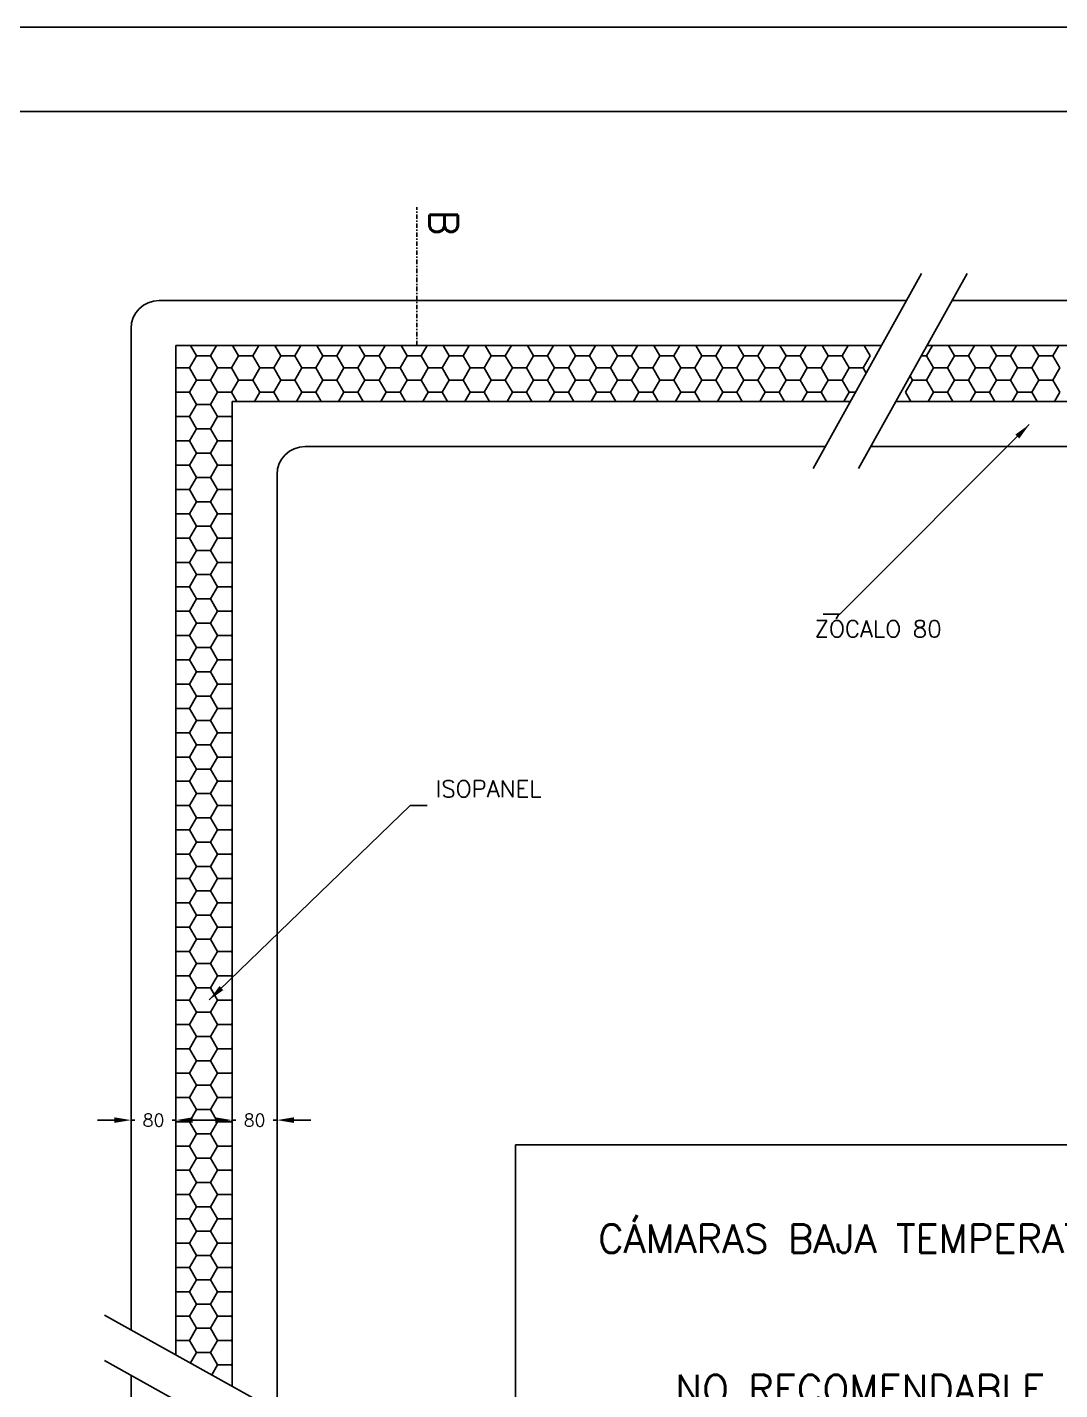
# Model space of a CAD drawing. Extents: x 20 to 15395, y -28849 to -19999.
# Drawn here: x 3970 to 5809, y -22426 to -19999 of the extents above; entities that cross this region are included whole.
import ezdxf

# ---------------------------------------------------------------- set-up
doc = ezdxf.new("R2010")
doc.units = 0
doc.header["$LTSCALE"] = 0.1
doc.header["$MEASUREMENT"] = 0
doc.header["$PDMODE"] = 33
doc.linetypes.add('CEN10', pattern=[160, 80, -40, 0, -40])
doc.layers.get('DEFPOINTS').update_dxf_attribs({"linetype": 'CONTINUOUS'})
for name, color, linetype in [('FI', 2, 'CONTINUOUS'), ('GR', 9, 'CONTINUOUS'), ('IS', 5, 'CONTINUOUS'), ('ISO', 151, 'CONTINUOUS'), ('MA', 15, 'CONTINUOUS'), ('MF', 8, 'CONTINUOUS'), ('TX', 13, 'CONTINUOUS')]:
    doc.layers.add(name, color=color, linetype=linetype)
doc.styles.add('ROMANS', font='romans')
doc.styles.get("Standard").update_dxf_attribs({"font": 'ITALIC'})
doc.dimstyles.new('RPM 1-15', dxfattribs={"dimscale": 15, "dimtxt": 1.5, "dimasz": 2, "dimexe": 0.0625, "dimexo": 0.38, "dimgap": 1, "dimtad": 0, "dimdec": 0, "dimtxsty": 'ROMANS', "dimcen": 2.5, "dimclrd": 256, "dimclre": 256, "dimclrt": 256, "dimazin": 0, "dimtfac": 1, "dimtdec": 0, "dimtmove": 0, "dimatfit": 1, "dimfxl": 1, "dimtolj": 1, "dimlwd": -1, "dimlwe": -1, "dimarcsym": 0})
doc.dimstyles.get("Standard").update_dxf_attribs({"dimtxt": 0.18, "dimasz": 0.18, "dimexe": 0.18, "dimexo": 0.0625, "dimgap": 0.09, "dimtad": 0, "dimtih": 1, "dimtoh": 1, "dimdec": 4, "dimzin": 0, "dimdsep": 46, "dimtxsty": 'Standard', "dimcen": 0.09, "dimadec": 0, "dimazin": 0, "dimtfac": 1, "dimtdec": 4, "dimtofl": 0, "dimtmove": 0, "dimatfit": 3, "dimfxl": 1, "dimtolj": 1, "dimtzin": 0, "dimarcsym": 0})

# ---------------------------------------------------------------- blocks, each defined once
blk = doc.blocks.new('*D442')
at = {"layer": 'DEFPOINTS', "color": 0, "transparency": 16777216}
for p in [(4414.8, -21945.5), (4334.8, -22040.3, 0), (4414.8, -22040.3, 0)]:
    blk.add_point(p, dxfattribs=at)
at = {"layer": 'TX', "transparency": 16777216}
for p, q in [((4304.8, -21945.5), (4274.8, -21945.5)), ((4334.8, -22034.6), (4334.8, -21944.6)), ((4334.8, -21945.5), (4341.6, -21945.5)), ((4414.8, -21945.5), (4408, -21945.5)), ((4414.8, -22034.6), (4414.8, -21944.6)), ((4444.8, -21945.5), (4474.8, -21945.5))]:
    blk.add_line(p, q, dxfattribs=at)
for points in [[(4304.8, -21940.5), (4304.8, -21950.5), (4334.8, -21945.5)], [(4444.8, -21940.5), (4444.8, -21950.5), (4414.8, -21945.5)]]:
    blk.add_solid(points, dxfattribs=at)
at = {"layer": 'TX', "transparency": 16777216, "insert": (4374.8, -21945.5), "char_height": 22.5, "attachment_point": 5, "style": 'ROMANS'}
blk.add_mtext('\\A1;80', dxfattribs=at)
blk = doc.blocks.new('*D441')
at = {"layer": 'DEFPOINTS', "color": 0, "transparency": 16777216}
for p in [(4154.8, -21945.5), (4154.8, -21978.3, 0), (4234.8, -21978.3, 0)]:
    blk.add_point(p, dxfattribs=at)
at = {"layer": 'TX', "transparency": 16777216}
for p, q in [((4124.8, -21945.5), (4094.8, -21945.5)), ((4154.8, -21972.6), (4154.8, -21944.6)), ((4154.8, -21945.5), (4161.6, -21945.5)), ((4234.8, -21945.5), (4228, -21945.5)), ((4234.8, -21972.6), (4234.8, -21944.6)), ((4264.8, -21945.5), (4294.8, -21945.5))]:
    blk.add_line(p, q, dxfattribs=at)
for points in [[(4124.8, -21940.5), (4124.8, -21950.5), (4154.8, -21945.5)], [(4264.8, -21940.5), (4264.8, -21950.5), (4234.8, -21945.5)]]:
    blk.add_solid(points, dxfattribs=at)
at = {"layer": 'TX', "transparency": 16777216, "insert": (4194.8, -21945.5), "char_height": 22.5, "attachment_point": 5, "style": 'ROMANS'}
blk.add_mtext('\\A1;80', dxfattribs=at)

msp = doc.modelspace()

# ---------------------------------------------------------------- linework, layer by layer
at = {"layer": 'FI'}
for p, q in [((15395.1, -19999.1), (20.1, -19999.1)), ((4204.8, -20485.7, 0), (5536, -20485.7, 0)), ((5617.3, -20485.7, 0), (6964.8, -20485.7, 0)), ((4154.8, -20535.7, 0), (4154.8, -22319, 0)), ((4464.8, -20745.7, 0), (5391.3, -20745.7, 0)), ((5472.5, -20745.7, 0), (6704.8, -20745.7, 0)), ((4414.8, -20795.7, 0), (4414.8, -22463.7, 0)), ((4154.8, -22400.2, 0), (4154.8, -24295.6, 0))]:
    msp.add_line(p, q, dxfattribs=at)
msp.add_lwpolyline([(4839.8, -21989.6), (6201.6, -21989.6), (6201.6, -22670.1), (4839.8, -22670.1)], close=True, dxfattribs=at)
for centre in [(4204.8, -20535.7, 0), (4464.8, -20795.7, 0)]:
    msp.add_arc(centre, 50, 90, 180, dxfattribs=at)
at = {"layer": 'GR', "linetype": 'CEN10'}
msp.add_line((4663.7, -20565.7, 0), (4663.7, -20319.3, 0), dxfattribs=at)
at = {"layer": 'IS'}
for p, q in [((4234.8, -20565.7, 0), (4234.8, -22363.5, 0)), ((4234.8, -20565.7, 0), (5491.5, -20565.7, 0)), ((5572.7, -20565.7, 0), (6934.8, -20565.7, 0)), ((4334.8, -20665.7, 0), (4334.8, -22419.2, 0)), ((4334.8, -20665.7, 0), (5435.8, -20665.7, 0)), ((5517, -20665.7, 0), (6834.8, -20665.7, 0))]:
    msp.add_line(p, q, dxfattribs=at)
at = {"layer": 'ISO'}
for p, q in [((4271.4, -20584.3), (4260.6, -20565.7)), ((4296.4, -20584.3), (4307.1, -20565.7)), ((4346.4, -20584.3), (4335.6, -20565.7)), ((4371.4, -20584.3), (4382.1, -20565.7)), ((4421.4, -20584.3), (4410.6, -20565.7)), ((4446.4, -20584.3), (4457.1, -20565.7)), ((4496.4, -20584.3), (4485.6, -20565.7)), ((4521.4, -20584.3), (4532.1, -20565.7)), ((4571.4, -20584.3), (4560.6, -20565.7)), ((4596.4, -20584.3), (4607.1, -20565.7)), ((4646.4, -20584.3), (4635.6, -20565.7)), ((4671.4, -20584.3), (4682.1, -20565.7)), ((4721.4, -20584.3), (4710.6, -20565.7)), ((4746.4, -20584.3), (4757.1, -20565.7)), ((4796.4, -20584.3), (4785.6, -20565.7)), ((4821.4, -20584.3), (4832.1, -20565.7)), ((4871.4, -20584.3), (4860.6, -20565.7)), ((4896.4, -20584.3), (4907.1, -20565.7)), ((4946.4, -20584.3), (4935.6, -20565.7)), ((4971.4, -20584.3), (4982.1, -20565.7)), ((5021.4, -20584.3), (5010.6, -20565.7)), ((5046.4, -20584.3), (5057.1, -20565.7)), ((5096.4, -20584.3), (5085.6, -20565.7)), ((5121.4, -20584.3), (5132.1, -20565.7)), ((5171.4, -20584.3), (5160.6, -20565.7)), ((5196.4, -20584.3), (5207.1, -20565.7)), ((5246.4, -20584.3), (5235.6, -20565.7)), ((5271.4, -20584.3), (5282.1, -20565.7)), ((5321.4, -20584.3), (5310.6, -20565.7)), ((5346.4, -20584.3), (5357.1, -20565.7)), ((5396.4, -20584.3), (5385.6, -20565.7)), ((5421.4, -20584.3), (5432.1, -20565.7)), ((5471.4, -20584.3), (5460.6, -20565.7)), ((5571.4, -20584.3), (5582.1, -20565.7)), ((5621.4, -20584.3), (5610.6, -20565.7)), ((5646.4, -20584.3), (5657.1, -20565.7)), ((5696.4, -20584.3), (5685.6, -20565.7)), ((5721.4, -20584.3), (5732.1, -20565.7)), ((5771.4, -20584.3), (5760.6, -20565.7)), ((5796.4, -20584.3), (5807.1, -20565.7)), ((4258.9, -20605.9), (4271.4, -20584.3)), ((4271.4, -20584.3), (4296.4, -20584.3)), ((4308.9, -20605.9), (4296.4, -20584.3)), ((4333.9, -20605.9), (4346.4, -20584.3)), ((4346.4, -20584.3), (4371.4, -20584.3)), ((4383.9, -20605.9), (4371.4, -20584.3)), ((4408.9, -20605.9), (4421.4, -20584.3)), ((4421.4, -20584.3), (4446.4, -20584.3)), ((4458.9, -20605.9), (4446.4, -20584.3)), ((4483.9, -20605.9), (4496.4, -20584.3)), ((4496.4, -20584.3), (4521.4, -20584.3)), ((4533.9, -20605.9), (4521.4, -20584.3)), ((4558.9, -20605.9), (4571.4, -20584.3)), ((4571.4, -20584.3), (4596.4, -20584.3)), ((4608.9, -20605.9), (4596.4, -20584.3)), ((4633.9, -20605.9), (4646.4, -20584.3)), ((4646.4, -20584.3), (4671.4, -20584.3)), ((4683.9, -20605.9), (4671.4, -20584.3)), ((4708.9, -20605.9), (4721.4, -20584.3)), ((4721.4, -20584.3), (4746.4, -20584.3)), ((4758.9, -20605.9), (4746.4, -20584.3)), ((4783.9, -20605.9), (4796.4, -20584.3)), ((4796.4, -20584.3), (4821.4, -20584.3)), ((4833.9, -20605.9), (4821.4, -20584.3)), ((4858.9, -20605.9), (4871.4, -20584.3)), ((4871.4, -20584.3), (4896.4, -20584.3)), ((4908.9, -20605.9), (4896.4, -20584.3)), ((4933.9, -20605.9), (4946.4, -20584.3)), ((4946.4, -20584.3), (4971.4, -20584.3)), ((4983.9, -20605.9), (4971.4, -20584.3)), ((5008.9, -20605.9), (5021.4, -20584.3)), ((5021.4, -20584.3), (5046.4, -20584.3)), ((5058.9, -20605.9), (5046.4, -20584.3)), ((5083.9, -20605.9), (5096.4, -20584.3)), ((5096.4, -20584.3), (5121.4, -20584.3)), ((5133.9, -20605.9), (5121.4, -20584.3)), ((5158.9, -20605.9), (5171.4, -20584.3)), ((5171.4, -20584.3), (5196.4, -20584.3)), ((5208.9, -20605.9), (5196.4, -20584.3)), ((5233.9, -20605.9), (5246.4, -20584.3)), ((5246.4, -20584.3), (5271.4, -20584.3)), ((5283.9, -20605.9), (5271.4, -20584.3)), ((5308.9, -20605.9), (5321.4, -20584.3)), ((5321.4, -20584.3), (5346.4, -20584.3)), ((5358.9, -20605.9), (5346.4, -20584.3)), ((5383.9, -20605.9), (5396.4, -20584.3)), ((5396.4, -20584.3), (5421.4, -20584.3)), ((5433.9, -20605.9), (5421.4, -20584.3)), ((5458.9, -20605.9), (5471.4, -20584.3)), ((5562.4, -20584.3), (5571.4, -20584.3)), ((5583.9, -20605.9), (5571.4, -20584.3)), ((5608.9, -20605.9), (5621.4, -20584.3)), ((5621.4, -20584.3), (5646.4, -20584.3)), ((5658.9, -20605.9), (5646.4, -20584.3)), ((5683.9, -20605.9), (5696.4, -20584.3)), ((5696.4, -20584.3), (5721.4, -20584.3)), ((5733.9, -20605.9), (5721.4, -20584.3)), ((5758.9, -20605.9), (5771.4, -20584.3)), ((5771.4, -20584.3), (5796.4, -20584.3)), ((5808.9, -20605.9), (5796.4, -20584.3)), ((4234.8, -20605.9), (4258.9, -20605.9)), ((4271.4, -20627.6), (4258.9, -20605.9)), ((4296.4, -20627.6), (4308.9, -20605.9)), ((4308.9, -20605.9), (4333.9, -20605.9)), ((4346.4, -20627.6), (4333.9, -20605.9)), ((4371.4, -20627.6), (4383.9, -20605.9)), ((4383.9, -20605.9), (4408.9, -20605.9)), ((4421.4, -20627.6), (4408.9, -20605.9)), ((4446.4, -20627.6), (4458.9, -20605.9)), ((4458.9, -20605.9), (4483.9, -20605.9)), ((4496.4, -20627.6), (4483.9, -20605.9)), ((4521.4, -20627.6), (4533.9, -20605.9)), ((4533.9, -20605.9), (4558.9, -20605.9)), ((4571.4, -20627.6), (4558.9, -20605.9)), ((4596.4, -20627.6), (4608.9, -20605.9)), ((4608.9, -20605.9), (4633.9, -20605.9)), ((4646.4, -20627.6), (4633.9, -20605.9)), ((4671.4, -20627.6), (4683.9, -20605.9)), ((4683.9, -20605.9), (4708.9, -20605.9)), ((4721.4, -20627.6), (4708.9, -20605.9)), ((4746.4, -20627.6), (4758.9, -20605.9)), ((4758.9, -20605.9), (4783.9, -20605.9)), ((4796.4, -20627.6), (4783.9, -20605.9)), ((4821.4, -20627.6), (4833.9, -20605.9)), ((4833.9, -20605.9), (4858.9, -20605.9)), ((4871.4, -20627.6), (4858.9, -20605.9)), ((4896.4, -20627.6), (4908.9, -20605.9)), ((4908.9, -20605.9), (4933.9, -20605.9)), ((4946.4, -20627.6), (4933.9, -20605.9)), ((4971.4, -20627.6), (4983.9, -20605.9)), ((4983.9, -20605.9), (5008.9, -20605.9)), ((5021.4, -20627.6), (5008.9, -20605.9)), ((5046.4, -20627.6), (5058.9, -20605.9)), ((5058.9, -20605.9), (5083.9, -20605.9)), ((5096.4, -20627.6), (5083.9, -20605.9)), ((5121.4, -20627.6), (5133.9, -20605.9)), ((5133.9, -20605.9), (5158.9, -20605.9)), ((5171.4, -20627.6), (5158.9, -20605.9)), ((5196.4, -20627.6), (5208.9, -20605.9)), ((5208.9, -20605.9), (5233.9, -20605.9)), ((5246.4, -20627.6), (5233.9, -20605.9)), ((5271.4, -20627.6), (5283.9, -20605.9)), ((5283.9, -20605.9), (5308.9, -20605.9)), ((5321.4, -20627.6), (5308.9, -20605.9)), ((5346.4, -20627.6), (5358.9, -20605.9)), ((5358.9, -20605.9), (5383.9, -20605.9)), ((5396.4, -20627.6), (5383.9, -20605.9)), ((5421.4, -20627.6), (5433.9, -20605.9)), ((5433.9, -20605.9), (5458.9, -20605.9)), ((5464.1, -20614.9), (5458.9, -20605.9)), ((5546.4, -20627.6), (5542.2, -20620.4)), ((5571.4, -20627.6), (5583.9, -20605.9)), ((5583.9, -20605.9), (5608.9, -20605.9)), ((5621.4, -20627.6), (5608.9, -20605.9)), ((5646.4, -20627.6), (5658.9, -20605.9)), ((5658.9, -20605.9), (5683.9, -20605.9)), ((5696.4, -20627.6), (5683.9, -20605.9)), ((5721.4, -20627.6), (5733.9, -20605.9)), ((5733.9, -20605.9), (5758.9, -20605.9)), ((5771.4, -20627.6), (5758.9, -20605.9)), ((5796.4, -20627.6), (5808.9, -20605.9)), ((4234.8, -20649.2), (4258.9, -20649.2)), ((4258.9, -20649.2), (4271.4, -20627.6)), ((4271.4, -20670.9), (4258.9, -20649.2)), ((4271.4, -20627.6), (4296.4, -20627.6)), ((4308.9, -20649.2), (4296.4, -20627.6)), ((4296.4, -20670.9), (4308.9, -20649.2)), ((4308.9, -20649.2), (4333.9, -20649.2)), ((4333.9, -20649.2), (4346.4, -20627.6)), ((4343.4, -20665.7), (4333.9, -20649.2)), ((4346.4, -20627.6), (4371.4, -20627.6)), ((4383.9, -20649.2), (4371.4, -20627.6)), ((4374.4, -20665.7), (4383.9, -20649.2)), ((4383.9, -20649.2), (4408.9, -20649.2)), ((4408.9, -20649.2), (4421.4, -20627.6)), ((4418.4, -20665.7), (4408.9, -20649.2)), ((4421.4, -20627.6), (4446.4, -20627.6)), ((4458.9, -20649.2), (4446.4, -20627.6)), ((4449.4, -20665.7), (4458.9, -20649.2)), ((4458.9, -20649.2), (4483.9, -20649.2)), ((4483.9, -20649.2), (4496.4, -20627.6)), ((4493.4, -20665.7), (4483.9, -20649.2)), ((4496.4, -20627.6), (4521.4, -20627.6)), ((4533.9, -20649.2), (4521.4, -20627.6)), ((4524.4, -20665.7), (4533.9, -20649.2)), ((4533.9, -20649.2), (4558.9, -20649.2)), ((4558.9, -20649.2), (4571.4, -20627.6)), ((4568.4, -20665.7), (4558.9, -20649.2)), ((4571.4, -20627.6), (4596.4, -20627.6)), ((4608.9, -20649.2), (4596.4, -20627.6)), ((4599.4, -20665.7), (4608.9, -20649.2)), ((4608.9, -20649.2), (4633.9, -20649.2)), ((4633.9, -20649.2), (4646.4, -20627.6)), ((4643.4, -20665.7), (4633.9, -20649.2)), ((4646.4, -20627.6), (4671.4, -20627.6)), ((4683.9, -20649.2), (4671.4, -20627.6)), ((4674.4, -20665.7), (4683.9, -20649.2)), ((4683.9, -20649.2), (4708.9, -20649.2)), ((4708.9, -20649.2), (4721.4, -20627.6)), ((4718.4, -20665.7), (4708.9, -20649.2)), ((4721.4, -20627.6), (4746.4, -20627.6)), ((4758.9, -20649.2), (4746.4, -20627.6)), ((4749.4, -20665.7), (4758.9, -20649.2)), ((4758.9, -20649.2), (4783.9, -20649.2)), ((4783.9, -20649.2), (4796.4, -20627.6)), ((4793.4, -20665.7), (4783.9, -20649.2)), ((4796.4, -20627.6), (4821.4, -20627.6)), ((4833.9, -20649.2), (4821.4, -20627.6)), ((4824.4, -20665.7), (4833.9, -20649.2)), ((4833.9, -20649.2), (4858.9, -20649.2)), ((4858.9, -20649.2), (4871.4, -20627.6)), ((4868.4, -20665.7), (4858.9, -20649.2)), ((4871.4, -20627.6), (4896.4, -20627.6)), ((4908.9, -20649.2), (4896.4, -20627.6)), ((4899.4, -20665.7), (4908.9, -20649.2)), ((4908.9, -20649.2), (4933.9, -20649.2)), ((4933.9, -20649.2), (4946.4, -20627.6)), ((4943.4, -20665.7), (4933.9, -20649.2)), ((4946.4, -20627.6), (4971.4, -20627.6)), ((4983.9, -20649.2), (4971.4, -20627.6)), ((4974.4, -20665.7), (4983.9, -20649.2)), ((4983.9, -20649.2), (5008.9, -20649.2)), ((5008.9, -20649.2), (5021.4, -20627.6)), ((5018.4, -20665.7), (5008.9, -20649.2)), ((5021.4, -20627.6), (5046.4, -20627.6)), ((5058.9, -20649.2), (5046.4, -20627.6)), ((5049.4, -20665.7), (5058.9, -20649.2)), ((5058.9, -20649.2), (5083.9, -20649.2)), ((5083.9, -20649.2), (5096.4, -20627.6)), ((5093.4, -20665.7), (5083.9, -20649.2)), ((5096.4, -20627.6), (5121.4, -20627.6)), ((5133.9, -20649.2), (5121.4, -20627.6)), ((5124.4, -20665.7), (5133.9, -20649.2)), ((5133.9, -20649.2), (5158.9, -20649.2)), ((5158.9, -20649.2), (5171.4, -20627.6)), ((5168.4, -20665.7), (5158.9, -20649.2)), ((5171.4, -20627.6), (5196.4, -20627.6)), ((5208.9, -20649.2), (5196.4, -20627.6)), ((5199.4, -20665.7), (5208.9, -20649.2)), ((5208.9, -20649.2), (5233.9, -20649.2)), ((5233.9, -20649.2), (5246.4, -20627.6)), ((5243.4, -20665.7), (5233.9, -20649.2)), ((5246.4, -20627.6), (5271.4, -20627.6)), ((5283.9, -20649.2), (5271.4, -20627.6)), ((5274.4, -20665.7), (5283.9, -20649.2)), ((5283.9, -20649.2), (5308.9, -20649.2)), ((5308.9, -20649.2), (5321.4, -20627.6)), ((5318.4, -20665.7), (5308.9, -20649.2)), ((5321.4, -20627.6), (5346.4, -20627.6)), ((5358.9, -20649.2), (5346.4, -20627.6)), ((5349.4, -20665.7), (5358.9, -20649.2)), ((5358.9, -20649.2), (5383.9, -20649.2)), ((5383.9, -20649.2), (5396.4, -20627.6)), ((5393.4, -20665.7), (5383.9, -20649.2)), ((5396.4, -20627.6), (5421.4, -20627.6)), ((5433.9, -20649.2), (5421.4, -20627.6)), ((5424.4, -20665.7), (5433.9, -20649.2)), ((5433.9, -20649.2), (5445, -20649.2)), ((5533.9, -20649.2), (5546.4, -20627.6)), ((5543.4, -20665.7), (5533.9, -20649.2)), ((5546.4, -20627.6), (5571.4, -20627.6)), ((5583.9, -20649.2), (5571.4, -20627.6)), ((5574.4, -20665.7), (5583.9, -20649.2)), ((5583.9, -20649.2), (5608.9, -20649.2)), ((5608.9, -20649.2), (5621.4, -20627.6)), ((5618.4, -20665.7), (5608.9, -20649.2)), ((5621.4, -20627.6), (5646.4, -20627.6)), ((5658.9, -20649.2), (5646.4, -20627.6)), ((5649.4, -20665.7), (5658.9, -20649.2)), ((5658.9, -20649.2), (5683.9, -20649.2)), ((5683.9, -20649.2), (5696.4, -20627.6)), ((5693.4, -20665.7), (5683.9, -20649.2)), ((5696.4, -20627.6), (5721.4, -20627.6)), ((5733.9, -20649.2), (5721.4, -20627.6)), ((5724.4, -20665.7), (5733.9, -20649.2)), ((5733.9, -20649.2), (5758.9, -20649.2)), ((5758.9, -20649.2), (5771.4, -20627.6)), ((5768.4, -20665.7), (5758.9, -20649.2)), ((5771.4, -20627.6), (5796.4, -20627.6)), ((5808.9, -20649.2), (5796.4, -20627.6)), ((5799.4, -20665.7), (5808.9, -20649.2)), ((4258.9, -20692.5), (4271.4, -20670.9)), ((4271.4, -20670.9), (4296.4, -20670.9)), ((4308.9, -20692.5), (4296.4, -20670.9)), ((4234.8, -20692.5), (4258.9, -20692.5)), ((4271.4, -20714.2), (4258.9, -20692.5)), ((4296.4, -20714.2), (4308.9, -20692.5)), ((4308.9, -20692.5), (4333.9, -20692.5)), ((4333.9, -20692.5), (4334.8, -20690.9)), ((4334.8, -20694.2), (4333.9, -20692.5)), ((4258.9, -20735.8), (4271.4, -20714.2)), ((4271.4, -20714.2), (4296.4, -20714.2)), ((4308.9, -20735.8), (4296.4, -20714.2)), ((4234.8, -20735.8), (4258.9, -20735.8)), ((4271.4, -20757.5), (4258.9, -20735.8)), ((4296.4, -20757.5), (4308.9, -20735.8)), ((4308.9, -20735.8), (4333.9, -20735.8)), ((4333.9, -20735.8), (4334.8, -20734.2)), ((4334.8, -20737.5), (4333.9, -20735.8)), ((4258.9, -20779.1), (4271.4, -20757.5)), ((4271.4, -20757.5), (4296.4, -20757.5)), ((4308.9, -20779.1), (4296.4, -20757.5)), ((4234.8, -20779.1), (4258.9, -20779.1)), ((4271.4, -20800.8), (4258.9, -20779.1)), ((4296.4, -20800.8), (4308.9, -20779.1)), ((4308.9, -20779.1), (4333.9, -20779.1)), ((4333.9, -20779.1), (4334.8, -20777.5)), ((4334.8, -20780.8), (4333.9, -20779.1)), ((4258.9, -20822.4), (4271.4, -20800.8)), ((4271.4, -20800.8), (4296.4, -20800.8)), ((4308.9, -20822.4), (4296.4, -20800.8)), ((4234.8, -20822.4), (4258.9, -20822.4)), ((4271.4, -20844.1), (4258.9, -20822.4)), ((4258.9, -20865.7), (4271.4, -20844.1)), ((4271.4, -20844.1), (4296.4, -20844.1)), ((4296.4, -20844.1), (4308.9, -20822.4)), ((4308.9, -20865.7), (4296.4, -20844.1)), ((4308.9, -20822.4), (4333.9, -20822.4)), ((4333.9, -20822.4), (4334.8, -20820.8)), ((4334.8, -20824.1), (4333.9, -20822.4)), ((4234.8, -20865.7), (4258.9, -20865.7)), ((4271.4, -20887.4), (4258.9, -20865.7)), ((4296.4, -20887.4), (4308.9, -20865.7)), ((4308.9, -20865.7), (4333.9, -20865.7)), ((4333.9, -20865.7), (4334.8, -20864.1)), ((4334.8, -20867.4), (4333.9, -20865.7)), ((4258.9, -20909), (4271.4, -20887.4)), ((4271.4, -20887.4), (4296.4, -20887.4)), ((4308.9, -20909), (4296.4, -20887.4)), ((4234.8, -20909), (4258.9, -20909)), ((4271.4, -20930.7), (4258.9, -20909)), ((4296.4, -20930.7), (4308.9, -20909)), ((4308.9, -20909), (4333.9, -20909)), ((4333.9, -20909), (4334.8, -20907.4)), ((4334.8, -20910.7), (4333.9, -20909)), ((4258.9, -20952.3), (4271.4, -20930.7)), ((4271.4, -20930.7), (4296.4, -20930.7)), ((4308.9, -20952.3), (4296.4, -20930.7)), ((4234.8, -20952.3), (4258.9, -20952.3)), ((4271.4, -20974), (4258.9, -20952.3)), ((4296.4, -20974), (4308.9, -20952.3)), ((4308.9, -20952.3), (4333.9, -20952.3)), ((4333.9, -20952.3), (4334.8, -20950.7)), ((4334.8, -20954), (4333.9, -20952.3)), ((4258.9, -20995.6), (4271.4, -20974)), ((4271.4, -20974), (4296.4, -20974)), ((4308.9, -20995.6), (4296.4, -20974)), ((4234.8, -20995.6), (4258.9, -20995.6)), ((4271.4, -21017.3), (4258.9, -20995.6)), ((4296.4, -21017.3), (4308.9, -20995.6)), ((4308.9, -20995.6), (4333.9, -20995.6)), ((4333.9, -20995.6), (4334.8, -20994)), ((4334.8, -20997.3), (4333.9, -20995.6)), ((4258.9, -21038.9), (4271.4, -21017.3)), ((4271.4, -21017.3), (4296.4, -21017.3)), ((4308.9, -21038.9), (4296.4, -21017.3)), ((4333.9, -21038.9), (4334.8, -21037.3)), ((4234.8, -21038.9), (4258.9, -21038.9)), ((4271.4, -21060.6), (4258.9, -21038.9)), ((4258.9, -21082.3), (4271.4, -21060.6)), ((4271.4, -21060.6), (4296.4, -21060.6)), ((4296.4, -21060.6), (4308.9, -21038.9)), ((4308.9, -21082.3), (4296.4, -21060.6)), ((4308.9, -21038.9), (4333.9, -21038.9)), ((4334.8, -21040.6), (4333.9, -21038.9)), ((4234.8, -21082.3), (4258.9, -21082.3)), ((4271.4, -21103.9), (4258.9, -21082.3)), ((4296.4, -21103.9), (4308.9, -21082.3)), ((4308.9, -21082.3), (4333.9, -21082.3)), ((4333.9, -21082.3), (4334.8, -21080.6)), ((4334.8, -21083.9), (4333.9, -21082.3)), ((4258.9, -21125.6), (4271.4, -21103.9)), ((4271.4, -21103.9), (4296.4, -21103.9)), ((4308.9, -21125.6), (4296.4, -21103.9)), ((4234.8, -21125.6), (4258.9, -21125.6)), ((4271.4, -21147.2), (4258.9, -21125.6)), ((4296.4, -21147.2), (4308.9, -21125.6)), ((4308.9, -21125.6), (4333.9, -21125.6)), ((4333.9, -21125.6), (4334.8, -21123.9)), ((4334.8, -21127.2), (4333.9, -21125.6)), ((4258.9, -21168.9), (4271.4, -21147.2)), ((4271.4, -21147.2), (4296.4, -21147.2)), ((4308.9, -21168.9), (4296.4, -21147.2)), ((4234.8, -21168.9), (4258.9, -21168.9)), ((4271.4, -21190.5), (4258.9, -21168.9)), ((4296.4, -21190.5), (4308.9, -21168.9)), ((4308.9, -21168.9), (4333.9, -21168.9)), ((4333.9, -21168.9), (4334.8, -21167.2)), ((4334.8, -21170.5), (4333.9, -21168.9)), ((4258.9, -21212.2), (4271.4, -21190.5)), ((4271.4, -21190.5), (4296.4, -21190.5)), ((4308.9, -21212.2), (4296.4, -21190.5)), ((4234.8, -21212.2), (4258.9, -21212.2)), ((4271.4, -21233.8), (4258.9, -21212.2)), ((4296.4, -21233.8), (4308.9, -21212.2)), ((4308.9, -21212.2), (4333.9, -21212.2)), ((4333.9, -21212.2), (4334.8, -21210.5)), ((4334.8, -21213.8), (4333.9, -21212.2)), ((4234.8, -21255.5), (4258.9, -21255.5)), ((4258.9, -21255.5), (4271.4, -21233.8)), ((4271.4, -21277.1), (4258.9, -21255.5)), ((4271.4, -21233.8), (4296.4, -21233.8)), ((4308.9, -21255.5), (4296.4, -21233.8)), ((4296.4, -21277.1), (4308.9, -21255.5)), ((4308.9, -21255.5), (4333.9, -21255.5)), ((4333.9, -21255.5), (4334.8, -21253.8)), ((4334.8, -21257.1), (4333.9, -21255.5)), ((4258.9, -21298.8), (4271.4, -21277.1)), ((4271.4, -21277.1), (4296.4, -21277.1)), ((4308.9, -21298.8), (4296.4, -21277.1)), ((4234.8, -21298.8), (4258.9, -21298.8)), ((4271.4, -21320.4), (4258.9, -21298.8)), ((4296.4, -21320.4), (4308.9, -21298.8)), ((4308.9, -21298.8), (4333.9, -21298.8)), ((4333.9, -21298.8), (4334.8, -21297.1)), ((4334.8, -21300.4), (4333.9, -21298.8)), ((4258.9, -21342.1), (4271.4, -21320.4)), ((4271.4, -21320.4), (4296.4, -21320.4)), ((4308.9, -21342.1), (4296.4, -21320.4)), ((4234.8, -21342.1), (4258.9, -21342.1)), ((4271.4, -21363.7), (4258.9, -21342.1)), ((4296.4, -21363.7), (4308.9, -21342.1)), ((4308.9, -21342.1), (4333.9, -21342.1)), ((4333.9, -21342.1), (4334.8, -21340.4)), ((4334.8, -21343.7), (4333.9, -21342.1)), ((4258.9, -21385.4), (4271.4, -21363.7)), ((4271.4, -21363.7), (4296.4, -21363.7)), ((4308.9, -21385.4), (4296.4, -21363.7)), ((4234.8, -21385.4), (4258.9, -21385.4)), ((4271.4, -21407), (4258.9, -21385.4)), ((4296.4, -21407), (4308.9, -21385.4)), ((4308.9, -21385.4), (4333.9, -21385.4)), ((4333.9, -21385.4), (4334.8, -21383.7)), ((4334.8, -21387), (4333.9, -21385.4)), ((4258.9, -21428.7), (4271.4, -21407)), ((4271.4, -21407), (4296.4, -21407)), ((4308.9, -21428.7), (4296.4, -21407)), ((4333.9, -21428.7), (4334.8, -21427)), ((4234.8, -21428.7), (4258.9, -21428.7)), ((4271.4, -21450.3), (4258.9, -21428.7)), ((4258.9, -21472), (4271.4, -21450.3)), ((4271.4, -21450.3), (4296.4, -21450.3)), ((4296.4, -21450.3), (4308.9, -21428.7)), ((4308.9, -21472), (4296.4, -21450.3)), ((4308.9, -21428.7), (4333.9, -21428.7)), ((4334.8, -21430.3), (4333.9, -21428.7)), ((4234.8, -21472), (4258.9, -21472)), ((4271.4, -21493.6), (4258.9, -21472)), ((4296.4, -21493.6), (4308.9, -21472)), ((4308.9, -21472), (4333.9, -21472)), ((4333.9, -21472), (4334.8, -21470.3)), ((4334.8, -21473.6), (4333.9, -21472)), ((4258.9, -21515.3), (4271.4, -21493.6)), ((4271.4, -21493.6), (4296.4, -21493.6)), ((4308.9, -21515.3), (4296.4, -21493.6)), ((4234.8, -21515.3), (4258.9, -21515.3)), ((4271.4, -21536.9), (4258.9, -21515.3)), ((4296.4, -21536.9), (4308.9, -21515.3)), ((4308.9, -21515.3), (4333.9, -21515.3)), ((4333.9, -21515.3), (4334.8, -21513.6)), ((4334.8, -21516.9), (4333.9, -21515.3)), ((4258.9, -21558.6), (4271.4, -21536.9)), ((4271.4, -21536.9), (4296.4, -21536.9)), ((4308.9, -21558.6), (4296.4, -21536.9)), ((4234.8, -21558.6), (4258.9, -21558.6)), ((4271.4, -21580.2), (4258.9, -21558.6)), ((4296.4, -21580.2), (4308.9, -21558.6)), ((4308.9, -21558.6), (4333.9, -21558.6)), ((4333.9, -21558.6), (4334.8, -21556.9)), ((4334.8, -21560.2), (4333.9, -21558.6)), ((4258.9, -21601.9), (4271.4, -21580.2)), ((4271.4, -21580.2), (4296.4, -21580.2)), ((4308.9, -21601.9), (4296.4, -21580.2)), ((4234.8, -21601.9), (4258.9, -21601.9)), ((4271.4, -21623.5), (4258.9, -21601.9)), ((4296.4, -21623.5), (4308.9, -21601.9)), ((4308.9, -21601.9), (4333.9, -21601.9)), ((4333.9, -21601.9), (4334.8, -21600.2)), ((4334.8, -21603.5), (4333.9, -21601.9)), ((4234.8, -21645.2), (4258.9, -21645.2)), ((4258.9, -21645.2), (4271.4, -21623.5)), ((4271.4, -21666.8), (4258.9, -21645.2)), ((4271.4, -21623.5), (4296.4, -21623.5)), ((4308.9, -21645.2), (4296.4, -21623.5)), ((4296.4, -21666.8), (4308.9, -21645.2)), ((4308.9, -21645.2), (4333.9, -21645.2)), ((4333.9, -21645.2), (4334.8, -21643.5)), ((4334.8, -21646.8), (4333.9, -21645.2)), ((4258.9, -21688.5), (4271.4, -21666.8)), ((4271.4, -21666.8), (4296.4, -21666.8)), ((4308.9, -21688.5), (4296.4, -21666.8)), ((4234.8, -21688.5), (4258.9, -21688.5)), ((4271.4, -21710.1), (4258.9, -21688.5)), ((4296.4, -21710.1), (4308.9, -21688.5)), ((4308.9, -21688.5), (4333.9, -21688.5)), ((4333.9, -21688.5), (4334.8, -21686.8)), ((4334.8, -21690.1), (4333.9, -21688.5)), ((4258.9, -21731.8), (4271.4, -21710.1)), ((4271.4, -21710.1), (4296.4, -21710.1)), ((4308.9, -21731.8), (4296.4, -21710.1)), ((4234.8, -21731.8), (4258.9, -21731.8)), ((4271.4, -21753.4), (4258.9, -21731.8)), ((4296.4, -21753.4), (4308.9, -21731.8)), ((4308.9, -21731.8), (4333.9, -21731.8)), ((4333.9, -21731.8), (4334.8, -21730.1)), ((4334.8, -21733.4), (4333.9, -21731.8)), ((4258.9, -21775.1), (4271.4, -21753.4)), ((4271.4, -21753.4), (4296.4, -21753.4)), ((4308.9, -21775.1), (4296.4, -21753.4)), ((4234.8, -21775.1), (4258.9, -21775.1)), ((4271.4, -21796.7), (4258.9, -21775.1)), ((4296.4, -21796.7), (4308.9, -21775.1)), ((4308.9, -21775.1), (4333.9, -21775.1)), ((4333.9, -21775.1), (4334.8, -21773.4)), ((4334.8, -21776.7), (4333.9, -21775.1)), ((4258.9, -21818.4), (4271.4, -21796.7)), ((4271.4, -21796.7), (4296.4, -21796.7)), ((4308.9, -21818.4), (4296.4, -21796.7)), ((4234.8, -21818.4), (4258.9, -21818.4)), ((4271.4, -21840), (4258.9, -21818.4)), ((4296.4, -21840), (4308.9, -21818.4)), ((4308.9, -21818.4), (4333.9, -21818.4)), ((4333.9, -21818.4), (4334.8, -21816.7)), ((4334.8, -21820), (4333.9, -21818.4)), ((4234.8, -21861.7), (4258.9, -21861.7)), ((4258.9, -21861.7), (4271.4, -21840)), ((4271.4, -21883.3), (4258.9, -21861.7)), ((4271.4, -21840), (4296.4, -21840)), ((4308.9, -21861.7), (4296.4, -21840)), ((4296.4, -21883.3), (4308.9, -21861.7)), ((4308.9, -21861.7), (4333.9, -21861.7)), ((4333.9, -21861.7), (4334.8, -21860)), ((4334.8, -21863.3), (4333.9, -21861.7)), ((4258.9, -21905), (4271.4, -21883.3)), ((4271.4, -21883.3), (4296.4, -21883.3)), ((4308.9, -21905), (4296.4, -21883.3)), ((4234.8, -21905), (4258.9, -21905)), ((4271.4, -21926.6), (4258.9, -21905)), ((4296.4, -21926.6), (4308.9, -21905)), ((4308.9, -21905), (4333.9, -21905)), ((4333.9, -21905), (4334.8, -21903.3)), ((4334.8, -21906.6), (4333.9, -21905)), ((4258.9, -21948.3), (4271.4, -21926.6)), ((4271.4, -21926.6), (4296.4, -21926.6)), ((4308.9, -21948.3), (4296.4, -21926.6)), ((4234.8, -21948.3), (4258.9, -21948.3)), ((4271.4, -21969.9), (4258.9, -21948.3)), ((4296.4, -21969.9), (4308.9, -21948.3)), ((4308.9, -21948.3), (4333.9, -21948.3)), ((4333.9, -21948.3), (4334.8, -21946.6)), ((4334.8, -21949.9), (4333.9, -21948.3)), ((4258.9, -21991.6), (4271.4, -21969.9)), ((4271.4, -21969.9), (4296.4, -21969.9)), ((4308.9, -21991.6), (4296.4, -21969.9)), ((4234.8, -21991.6), (4258.9, -21991.6)), ((4271.4, -22013.2), (4258.9, -21991.6)), ((4296.4, -22013.2), (4308.9, -21991.6)), ((4308.9, -21991.6), (4333.9, -21991.6)), ((4333.9, -21991.6), (4334.8, -21989.9)), ((4334.8, -21993.3), (4333.9, -21991.6)), ((4258.9, -22034.9), (4271.4, -22013.2)), ((4271.4, -22013.2), (4296.4, -22013.2)), ((4308.9, -22034.9), (4296.4, -22013.2)), ((4333.9, -22034.9), (4334.8, -22033.2)), ((4234.8, -22034.9), (4258.9, -22034.9)), ((4271.4, -22056.5), (4258.9, -22034.9)), ((4258.9, -22078.2), (4271.4, -22056.5)), ((4271.4, -22056.5), (4296.4, -22056.5)), ((4296.4, -22056.5), (4308.9, -22034.9)), ((4308.9, -22078.2), (4296.4, -22056.5)), ((4308.9, -22034.9), (4333.9, -22034.9)), ((4334.8, -22036.6), (4333.9, -22034.9)), ((4234.8, -22078.2), (4258.9, -22078.2)), ((4271.4, -22099.8), (4258.9, -22078.2)), ((4296.4, -22099.8), (4308.9, -22078.2)), ((4308.9, -22078.2), (4333.9, -22078.2)), ((4333.9, -22078.2), (4334.8, -22076.5)), ((4334.8, -22079.9), (4333.9, -22078.2)), ((4258.9, -22121.5), (4271.4, -22099.8)), ((4271.4, -22099.8), (4296.4, -22099.8)), ((4308.9, -22121.5), (4296.4, -22099.8)), ((4234.8, -22121.5), (4258.9, -22121.5)), ((4271.4, -22143.1), (4258.9, -22121.5)), ((4296.4, -22143.1), (4308.9, -22121.5)), ((4308.9, -22121.5), (4333.9, -22121.5)), ((4333.9, -22121.5), (4334.8, -22119.8)), ((4334.8, -22123.2), (4333.9, -22121.5)), ((4258.9, -22164.8), (4271.4, -22143.1)), ((4271.4, -22143.1), (4296.4, -22143.1)), ((4308.9, -22164.8), (4296.4, -22143.1)), ((4234.8, -22164.8), (4258.9, -22164.8)), ((4271.4, -22186.4), (4258.9, -22164.8)), ((4296.4, -22186.4), (4308.9, -22164.8)), ((4308.9, -22164.8), (4333.9, -22164.8)), ((4333.9, -22164.8), (4334.8, -22163.1)), ((4334.8, -22166.5), (4333.9, -22164.8)), ((4258.9, -22208.1), (4271.4, -22186.4)), ((4271.4, -22186.4), (4296.4, -22186.4)), ((4308.9, -22208.1), (4296.4, -22186.4)), ((4234.8, -22208.1), (4258.9, -22208.1)), ((4271.4, -22229.7), (4258.9, -22208.1)), ((4296.4, -22229.7), (4308.9, -22208.1)), ((4308.9, -22208.1), (4333.9, -22208.1)), ((4333.9, -22208.1), (4334.8, -22206.4)), ((4334.8, -22209.8), (4333.9, -22208.1)), ((4234.8, -22251.4), (4258.9, -22251.4)), ((4258.9, -22251.4), (4271.4, -22229.7)), ((4271.4, -22273), (4258.9, -22251.4)), ((4271.4, -22229.7), (4296.4, -22229.7)), ((4308.9, -22251.4), (4296.4, -22229.7)), ((4296.4, -22273), (4308.9, -22251.4)), ((4308.9, -22251.4), (4333.9, -22251.4)), ((4333.9, -22251.4), (4334.8, -22249.7)), ((4334.8, -22253.1), (4333.9, -22251.4)), ((4258.9, -22294.7), (4271.4, -22273)), ((4271.4, -22273), (4296.4, -22273)), ((4308.9, -22294.7), (4296.4, -22273)), ((4234.8, -22294.7), (4258.9, -22294.7)), ((4271.4, -22316.3), (4258.9, -22294.7)), ((4296.4, -22316.3), (4308.9, -22294.7)), ((4308.9, -22294.7), (4333.9, -22294.7)), ((4333.9, -22294.7), (4334.8, -22293)), ((4334.8, -22296.4), (4333.9, -22294.7)), ((4258.9, -22338), (4271.4, -22316.3)), ((4271.4, -22316.3), (4296.4, -22316.3)), ((4308.9, -22338), (4296.4, -22316.3)), ((4234.8, -22338), (4258.9, -22338)), ((4271.4, -22359.6), (4258.9, -22338)), ((4296.4, -22359.6), (4308.9, -22338)), ((4308.9, -22338), (4333.9, -22338)), ((4333.9, -22338), (4334.8, -22336.3)), ((4334.8, -22339.7), (4333.9, -22338)), ((4260.8, -22378), (4271.4, -22359.6)), ((4271.4, -22359.6), (4296.4, -22359.6)), ((4308.9, -22381.3), (4296.4, -22359.6)), ((4298.6, -22399), (4308.9, -22381.3)), ((4308.9, -22381.3), (4333.9, -22381.3)), ((4333.9, -22381.3), (4334.8, -22379.6)), ((4334.8, -22383), (4333.9, -22381.3))]:
    msp.add_line(p, q, dxfattribs=at)
at = {"layer": 'MA'}
msp.add_line((15245.1, -20149.1), (320.1, -20149.1), dxfattribs=at)
at = {"layer": 'MF'}
for p, q in [((5562.7, -20437.8, 0), (5369.4, -20784.9, 0)), ((5643.9, -20437.8, 0), (5450.7, -20784.9, 0)), ((4107.6, -22292.7, 0), (4454.8, -22486, 0)), ((4107.6, -22373.9, 0), (4454.8, -22567.2, 0))]:
    msp.add_line(p, q, dxfattribs=at)

# ---------------------------------------------------------------- texts
at = {"layer": 'GR', "insert": (4736.9, -20324.5), "char_height": 50.5, "attachment_point": 1, "rotation": 270, "style": 'ROMANS'}
msp.add_mtext('B', dxfattribs=at)
at = {"layer": 'GR', "char_height": 50.541, "attachment_point": 1, "style": 'ROMANS'}
for s, insert in [('CÁMARAS BAJA TEMPERATURA', (4986.7, -22131.5)), ('NO RECOMENDABLE', (5124.3, -22399.4))]:
    msp.add_mtext(s, dxfattribs=dict(at, insert=insert))
at = {"layer": 'TX', "insert": (5372.2, -21055.6, 0), "char_height": 30, "attachment_point": 1, "style": 'ROMANS'}
msp.add_mtext('ZÓCALO 80', dxfattribs=at)
at = {"layer": 'TX', "insert": (4697, -21340.4), "char_height": 30, "width": 196, "attachment_point": 1, "style": 'ROMANS'}
msp.add_mtext('ISOPANEL ', dxfattribs=at)

# ---------------------------------------------------------------- dimensions: what is measured, and where the dimension line sits
at = {"layer": 'TX'}
for base, p1, p2, picture, middle in [((4154.8, -21945.5), (4234.8, -21978.3, 0), (4154.8, -21978.3, 0), '*D441', (4194.8, -21945.5)), ((4414.8, -21945.5, 0), (4334.8, -22040.3, 0), (4414.8, -22040.3, 0), '*D442', (4374.8, -21945.5, 0))]:
    dim = msp.add_linear_dim(base=base, p1=p1, p2=p2, dimstyle='RPM 1-15', dxfattribs=at)
    dim.commit()
    dim.dimension.update_dxf_attribs({"geometry": picture, "text_midpoint": middle})

# ---------------------------------------------------------------- leaders
at = {"layer": 'TX', "annotation_type": 0, "has_hookline": 1}
for points, dimstyle, override, hookline_direction, text_width in [([(5754.6, -20706.7, 0), (5417.2, -21044.3, 0), (5387.2, -21044.3, 0)], 'RPM 1-15', {"dimgap": 1, "dimtad": 0}, 1, 248.5), ([(4294.2, -21731.2), (4652, -21385.4), (4682, -21385.4)], 'Standard', {"dimtxt": 30, "dimasz": 30, "dimgap": 15, "dimtad": 0, "dimtih": 0, "dimdec": 0, "dimtxsty": 'ROMANS', "dimtdec": 0, "dimtix": 1, "dimtmove": 2}, 0, 202.8)]:
    msp.add_leader(points, dimstyle=dimstyle, override=override, dxfattribs=dict(at, hookline_direction=hookline_direction, text_width=text_width))

doc.saveas('drawing.dxf')
